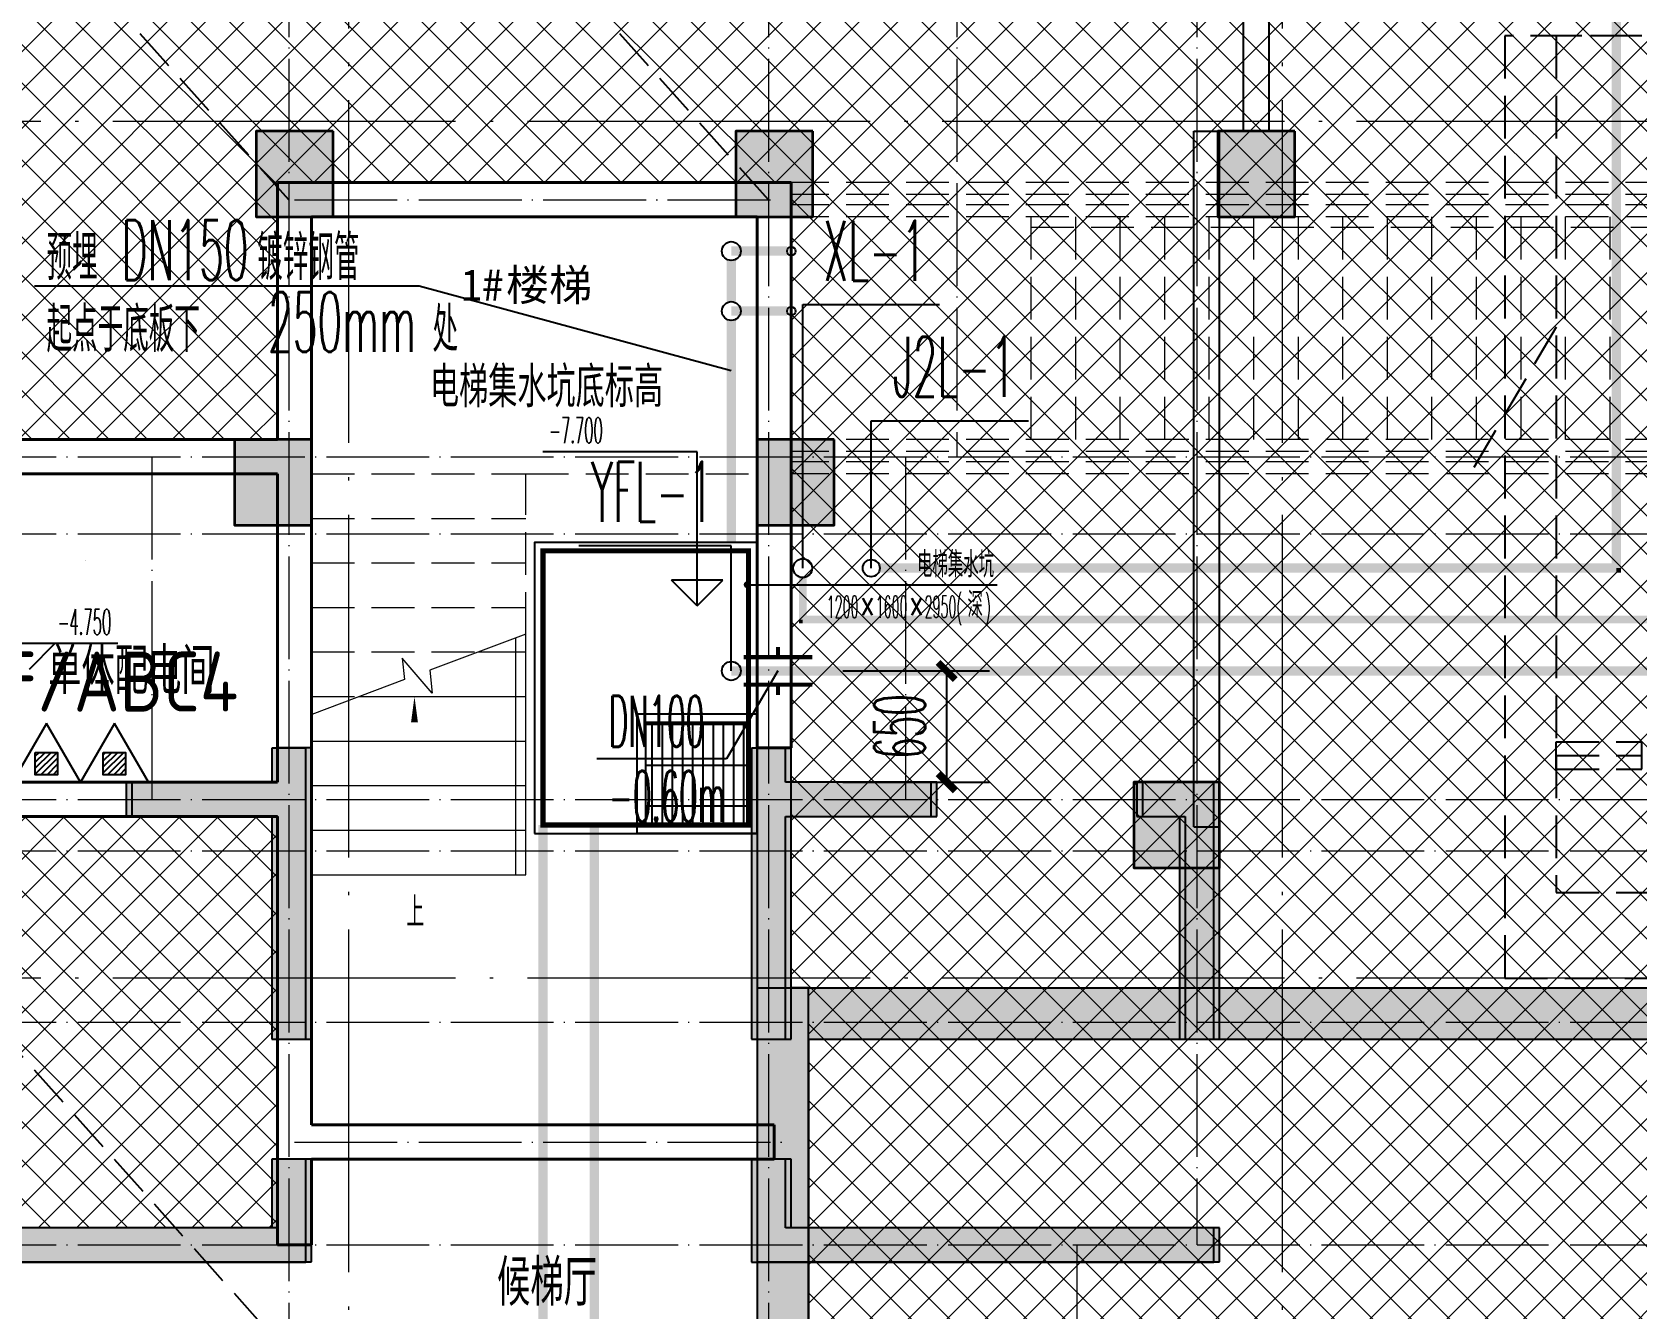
# Model space of a CAD drawing. Extents: x 27938 to 650306, y -92720 to 1524912.
# Drawn here: x 282918 to 292286, y 747656 to 755108 of the extents above; entities that cross this region are included whole.
import ezdxf
from ezdxf.enums import TextEntityAlignment as Align

# ---------------------------------------------------------------- set-up
doc = ezdxf.new("R2010")
doc.units = 0
doc.header["$LTSCALE"] = 1000
doc.header["$MEASUREMENT"] = 0
for name, pattern in [('#P_--_20B1_001_t3$0$DASH', [0.35, 0.25, -0.1]), ('__DASH', [0.35, 0.25, -0.1]), ('DASH', [0.35, 0.25, -0.1]), ('DOTE', [2.4200000000000004, 2, -0.2, 0.02, -0.2])]:
    doc.linetypes.add(name, pattern=pattern)
for name, color, linetype in [('COLUMN', 9, 'Continuous'), ('DIM_ELEV', 3, 'Continuous'), ('DIM_LEAD', 3, 'Continuous'), ('DIM_SYMB', 3, 'Continuous'), ('DIM_不分区消火栓', 3, 'Continuous'), ('DIM_压力废', 3, 'Continuous'), ('DIM_废水', 3, 'Continuous'), ('DIM_给水', 3, 'Continuous'), ('EQUIP_污水', 7, 'Continuous'), ('EQUIP_灭火器', 7, 'Continuous'), ('HS-A-停车位（标准）', 9, 'Continuous'), ('HS-A-墙-砖', 2, 'Continuous'), ('HS-A-墙-砼', 41, 'Continuous'), ('PIPE-不分区消火栓', 1, 'X'), ('PIPE-压力废', 31, 'YF'), ('PIPE-废水', 31, 'F'), ('PIPE-给水中', 72, 'J2'), ('PUB_TEXT', 4, 'Continuous'), ('TEXT_灭火器', 7, 'Continuous'), ('TWT_DIM', 3, 'Continuous'), ('TWT_LEAD', 3, 'Continuous'), ('VALVE_污水', 7, 'Continuous'), ('VPIPE-不分区消火栓', 1, 'X'), ('VPIPE-压力废', 31, 'YF'), ('VPIPE-废水', 31, 'Continuous'), ('VPIPE-给水中', 72, 'J2'), ('人防集水坑', 11, 'Continuous'), ('建-墙-填充', 8, 'Continuous'), ('排水', 155, 'Continuous')]:
    doc.layers.add(name, color=color, linetype=linetype)
for name, color, linetype, lineweight in [('DOTE', 19, 'DOTE', 9), ('PUB_HATCH', 8, 'Continuous', 9), ('STAIR', 2, 'Continuous', 18), ('WALL', 9, 'Continuous', 40), ('填充', 251, 'Continuous', 5), ('砼柱', 2, 'Continuous', 35)]:
    doc.layers.add(name, color=color, linetype=linetype, lineweight=lineweight)
doc.styles.add('_TCH_DIM', font='SIMPLEX.shx', dxfattribs={"width": 0.6, "oblique": 10, "bigfont": 'hztxt.shx'})
doc.styles.add('_TCH_DIM_T3', font='SIMPLEX.shx', dxfattribs={"width": 0.4941176470588236, "bigfont": 'GBCBIG.shx'})
doc.styles.add('_TEL_DIM', font='SIMPLEX', dxfattribs={"width": 0.8, "height": 3.5, "bigfont": 'HZTXT'})
doc.styles.add('_TWT_SERIAL', font='simplex.shx', dxfattribs={"width": 0.6, "oblique": 10, "height": 3, "bigfont": 'aadri.shx'})
doc.styles.get("Standard").update_dxf_attribs({"font": 'gbenor.shx', "bigfont": 'gbcbig.shx'})
doc.styles.add('黑体', font='simhei.ttf')
doc.linetypes.add('F', pattern='A,3,-0.2,["F",Standard,S=0.25,R=0,X=-0.1,Y=-0.115],-0.2', length=3.4)
doc.linetypes.add('J2', pattern='A,3,-0.2,["J2",Standard,S=0.25,R=0,X=-0.1,Y=-0.115],-0.35', length=3.55)
doc.linetypes.add('X', pattern='A,3,-0.2,["X",Standard,S=0.25,R=0,X=-0.1,Y=-0.115],-0.25', length=3.45)
doc.linetypes.add('YF', pattern='A,3,-0.2,["YF",Standard,S=0.25,R=0,X=-0.1,Y=-0.115],-0.35', length=3.55)
doc.dimstyles.new('_TWT_ARCH&&100', dxfattribs={"dimtxt": 297.5, "dimasz": 100, "dimexe": 250, "dimexo": 300, "dimgap": 126.25, "dimtad": 1, "dimdec": 0, "dimzin": 0, "dimdsep": 46, "dimtxsty": '_TCH_DIM_T3', "dimblk": 'ARCHTICK', "dimcen": 0.09, "dimclrt": 7, "dimazin": 2, "dimtfac": 1, "dimtdec": 0, "dimtix": 1, "dimtmove": 2, "dimatfit": 3, "dimfxl": 1, "dimtolj": 1, "dimtzin": 0, "dimarcsym": 0})

# ---------------------------------------------------------------- blocks, each defined once
blk = doc.blocks.new('GDRDADWDAD')
at = {"layer": 'DOTE', "linetype": 'DOTE', "ltscale": 0.3}
for p, q in [((284416.578704452, 690157.171784628), (284416.5787044524, 679557.171776904)), ((287216.5787004906, 690157.171784628), (287216.5787004903, 679557.171776904)), ((288316.57987516, 690157.1717846281), (288316.5798751601, 685657.171784628)), ((289716.5787024725, 690157.171784628), (289716.5787024723, 681057.1717767008)), ((270116.5787024704, 685657.171784628), (328916.5787024746, 685657.171784628)), ((283616.5787044597, 685657.171784628), (283616.5787044599, 683657.171784628)), ((288016.578700482, 685657.171784628), (288016.5787004819, 683657.171784628)), ((270116.5787024704, 685207.171784628), (328916.5787024746, 685207.171784628)), ((270116.5787024704, 683657.171784628), (328916.5787024746, 683657.171784628)), ((270116.5787024704, 683357.171784628), (328916.5787024746, 683357.171784628)), ((270116.5787024705, 682357.171776904), (328916.5787024746, 682357.1717769038)), ((270116.5787024705, 681057.1717767005), (328916.5787024746, 681057.1717767011)), ((289016.5787024716, 681057.1717767005), (289016.5787024713, 671157.1717769038))]:
    blk.add_line(p, q, dxfattribs=at)
blk = doc.blocks.new('gdfgdgdgr')
at = {"layer": 'PUB_HATCH'}
for points in [[(488627.4843672633, 530413.8533123683), (489477.4843854004, 530413.8533124247), (489477.4843853971, 529113.8548433643), (489677.4843850877, 529113.8548433643), (489677.4843853366, 530813.854846489), (489477.4843856807, 530813.854846489), (489477.484386084, 530613.8533124247), (488627.4843672632, 530613.8533123472)], [(493327.4844093618, 530413.8533123683), (493327.4844093619, 530613.8533123472), (492477.4843905412, 530613.8533124247), (492477.4843909444, 530813.854846489), (492277.4843912885, 530813.854846489), (492277.4843915366, 529113.8025283008), (492477.4843912121, 529113.8025283007), (492477.4843912247, 530413.8533124247)], [(494527.4844093371, 530413.8544436865), (494777.5807615126, 530413.853921341), (494777.5821121555, 529113.8539213064), (494977.5821310586, 529113.8539213064), (494977.5807615126, 530613.853921341), (494527.4844093371, 530613.8544436865)], [(489677.3880154645, 527813.8539175214), (489677.3880154697, 528413.8545834351), (489477.3880154855, 528413.8545834351), (489477.3880154645, 528013.8539175214), (486977.390291731, 528013.8539224754), (486977.390291731, 527813.8539224755)], [(492277.5807611606, 527813.8539175214), (494977.5784848941, 527813.8539224755), (494977.5784848941, 528013.8539224754), (492477.5807611606, 528013.8539175214), (492477.5807611956, 528413.8545834351), (492277.5807611639, 528413.8545834351)]]:
    blk.add_hatch(color=256, dxfattribs=at).paths.add_polyline_path(points)
at = {"layer": 'COLUMN', "color": 8}
for p, q in [((489677.4843853366, 530813.854846489), (489477.4843856807, 530813.854846489)), ((489477.4843856807, 530813.854846489), (489477.484386084, 530613.8533124247)), ((489677.4843850877, 529113.8548433643), (489677.4843853366, 530813.854846489)), ((492477.4843909444, 530813.854846489), (492277.4843912885, 530813.854846489)), ((492277.4843912885, 530813.854846489), (492277.4843915366, 529113.8025283008)), ((492477.4843905412, 530613.8533124247), (492477.4843909444, 530813.854846489)), ((489477.484386084, 530613.8533124247), (488627.4843672632, 530613.8533123472)), ((488627.4843672632, 530613.8533123472), (488627.4843672633, 530413.8533123683)), ((493327.4844093619, 530613.8533123472), (492477.4843905412, 530613.8533124247)), ((493327.4844093618, 530413.8533123683), (493327.4844093619, 530613.8533123472)), ((494977.5807615126, 530613.853921341), (494527.4844093371, 530613.8544436865)), ((494527.4844093371, 530613.8544436865), (494527.4844093371, 530413.8544436865)), ((494977.5821310586, 529113.8539213064), (494977.5807615126, 530613.853921341)), ((488627.4843672633, 530413.8533123683), (489477.4843854004, 530413.8533124247)), ((489477.4843854004, 530413.8533124247), (489477.4843853971, 529113.8548433643)), ((492477.4843912121, 529113.8025283007), (492477.4843912247, 530413.8533124247)), ((492477.4843912247, 530413.8533124247), (493327.4844093618, 530413.8533123683)), ((494527.4844093371, 530413.8544436865), (494777.5807615126, 530413.853921341)), ((494777.5807615126, 530413.853921341), (494777.5821121555, 529113.8539213064)), ((489477.4843853971, 529113.8548433643), (489677.4843850877, 529113.8548433643)), ((492277.4843915366, 529113.8025283008), (492477.4843912121, 529113.8025283007)), ((494777.5821121555, 529113.8539213064), (494977.5821310586, 529113.8539213064)), ((489677.3880154697, 528413.8545834351), (489477.3880154855, 528413.8545834351)), ((489477.3880154855, 528413.8545834351), (489477.3880154645, 528013.8539175214)), ((489677.3880154645, 527813.8539175214), (489677.3880154697, 528413.8545834351)), ((492477.5807611956, 528413.8545834351), (492277.5807611639, 528413.8545834351)), ((492277.5807611639, 528413.8545834351), (492277.5807611606, 527813.8539175214)), ((492477.5807611606, 528013.8539175214), (492477.5807611956, 528413.8545834351)), ((489477.3880154645, 528013.8539175214), (486977.390291731, 528013.8539224754)), ((494977.5784848941, 528013.8539224754), (492477.5807611606, 528013.8539175214)), ((494977.5784848941, 527813.8539224755), (494977.5784848941, 528013.8539224754)), ((486977.390291731, 527813.8539224755), (489677.3880154645, 527813.8539175214)), ((492277.5807611606, 527813.8539175214), (494977.5784848941, 527813.8539224755))]:
    blk.add_line(p, q, dxfattribs=at)
blk = doc.blocks.new('A$C47B31F67')
at = {"layer": '填充'}
h = blk.add_hatch(dxfattribs=at)
h.set_pattern_fill('ANSI37', color=8, scale=100, style=0)
h.set_pattern_definition([(45, (0, 0), (-112.2532015133644, 112.2532015133644), []), (135, (0, 0), (-112.2532015133644, -112.2532015133644), [])])
h.paths.add_polyline_path([(127448.2005256604, -31359.54774267517), (127448.2075054992, -32859.55215584196), (129998.1362230663, -32859.55215584196), (129998.1356659547, -35059.54457141843), (129998.1362055673, -35059.54780370137), (129998.1356834537, -36059.54590019223), (133248.1033287005, -36059.54964311537), (133248.1033295641, -40759.54285403399), (127398.0405730036, -40759.542852871), (127398.0401762415, -41359.54404004314), (124497.8451572171, -41359.54404003278), (124497.8428679539, -39259.48019998253), (124447.9418712604, -39259.61569144984), (124447.9441604386, -36059.60594031157), (124447.9753544088, -36059.49161360343), (124447.9684082041, -31359.5510817446)], flags=16)
h.paths.add_polyline_path([(97047.75261009095, -31359.54817754065), (97047.74563025218, -32859.55259070743), (94547.75179653015, -32859.55259070743), (94547.75235364182, -35059.54500628391), (97047.75192082467, -35059.55052108516), (97047.7524429381, -37459.54661643342), (91247.84980705075, -37459.54807683825), (91247.8498061873, -40759.54328889947), (97097.9125627478, -40759.54328773648), (97097.91295950991, -41359.54447490862), (99998.10797853427, -41359.54447489826), (99998.11026779743, -39259.48063484801), (100148.1117771007, -39259.61612630996), (100148.1094879226, -36059.60637517169), (100047.7551747995, -36059.49204279843), (100047.7621210042, -31359.55151093961)], flags=16)
h.paths.add_polyline_path([(82847.75326838973, -28459.54733952135), (141647.7532683939, -28459.54733952135), (141647.7532683939, -47459.54734724923), (82847.75326838973, -47459.54734724923)])
at = {"layer": '填充', "color": 8}
blk.add_lwpolyline([(97047.75261009095, -31359.54817754065), (97047.74563025218, -32859.55259070743), (94547.75179653015, -32859.55259070743), (94547.75235364182, -35059.54500628391), (97047.75192082467, -35059.55052108516), (97047.7524429381, -37459.54661643342), (91247.84980705075, -37459.54807683825), (91247.8498061873, -40759.54328889947), (97097.9125627478, -40759.54328773648), (97097.91295950991, -41359.54447490862), (99998.10797853427, -41359.54447489826), (99998.11026779743, -39259.48063484801), (100148.1117771007, -39259.61612630996), (100148.1094879226, -36059.60637517169), (100047.7551747995, -36059.49204279843), (100047.7621210042, -31359.55151093961)], close=True, dxfattribs=at)
blk = doc.blocks.new('A$C25A378E3')
at = {"layer": 'HS-A-停车位（标准）', "linetype": 'DASH'}
for p, q in [((299.9288666398497, 4280.200665866025), (299.9276344913524, 4120.200664976728)), ((299.9288666398497, 4280.200665866025), (799.9285807174165, 4280.00894703425)), ((799.9285807174165, 4280.00894703425), (799.9273485837039, 4120.008946264163)), ((1699.929113851395, 4280.193678615266), (1699.927881702897, 4120.19367778569)), ((1699.929113851395, 4280.193678615266), (2199.928827928961, 4280.001959843212)), ((2199.928827928961, 4280.001959843212), (2199.927595795365, 4120.001958953799)), ((299.9282505712472, 4200.200665451237), (799.9279646449722, 4200.00894667895)), ((1699.928497782676, 4200.193678200361), (2199.928211856517, 4200.001959428308)), ((299.9276344913524, 4120.200664976728), (799.9273485837039, 4120.008946264163)), ((1699.927881702897, 4120.19367778569), (2199.927595795365, 4120.001958953799)), ((300.0205537431175, 1700.046125917463), (-199.9740653929766, 2550.049336581258)), ((2200.020893819514, 1700.035927985562), (2700.026429273654, 2550.032717227354))]:
    blk.add_line(p, q, dxfattribs=at)
for points in [[(1.164153218269348e-10, 5499.999999999884), (2499.999999842257, 5499.971898506512), (2499.938176556607, -0.02810114610474557), (-0.06182328553404659, 3.472669050097466e-07)], [(299.9943796824664, 4999.996627852321), (2199.994379562442, 4999.975270717288), (2199.938176575466, -0.02472896687686443), (299.9381766954903, -0.003371831844560802)]]:
    blk.add_lwpolyline(points, close=True, dxfattribs=at)
blk = doc.blocks.new('FSFSFASFSFESFSEF')
at = {"layer": '人防集水坑'}
for points in [[(285866.5787021637, 762315.533522903), (285866.5787021536, 762330.5335229016), (285851.5787021446, 762330.533522903)], [(285866.5787021637, 762315.533522903), (285851.5787021532, 762315.5335229019), (285851.5787021446, 762330.533522903)], [(287066.5787021446, 762315.5335229032), (287066.5787021536, 762330.5335229018), (287081.5787021446, 762330.5335229032)], [(287066.5787021446, 762315.5335229032), (287081.5787021536, 762315.5335229018), (287081.5787021446, 762330.5335229032)], [(285866.5787021637, 760715.5335228983), (285866.5787021536, 760700.5335229018), (285851.5787021446, 760700.5335228983)], [(285866.5787021637, 760715.5335228983), (285851.5787021532, 760715.5335229019), (285851.5787021446, 760700.5335228983)], [(287066.5787021446, 760715.5335228983), (287081.5787021536, 760715.5335229018), (287081.5787021446, 760700.5335228983)], [(287066.5787021446, 760715.5335228983), (287066.5787021536, 760700.5335229018), (287081.5787021446, 760700.5335228983)]]:
    blk.add_hatch(color=8, dxfattribs=at).paths.add_polyline_path(points)
at = {"layer": '人防集水坑', "ltscale": 0.8}
h = blk.add_hatch(dxfattribs=at)
h.set_pattern_fill('GRATE', color=8, scale=75, style=0)
h.set_pattern_definition([(270, (-806039.3574039747, 23438904.07928268), (59.53125, -1.822618869043522e-14), []), (360, (-806039.3574039747, 23438904.07928268), (8.748522416193854e-14, 238.125), [])])
h.paths.add_polyline_path([(286466.5787021541, 761315.5335229017), (287066.5787021541, 761315.5335229017), (287066.5787021541, 760715.5335229017), (286466.5787021541, 760715.5335229017)])
at = {"layer": '人防集水坑', "color": 8, "ltscale": 0.5, "const_width": 30}
for points in [[(285866.5787021536, 762315.5335229016), (287066.5787021536, 762315.5335229018)], [(285866.5787021532, 760715.5335229019), (285866.5787021532, 762315.5335229019)], [(287066.5787021536, 760715.5335229018), (287066.5787021536, 762315.5335229018)], [(285866.5787021536, 760715.5335229018), (287066.5787021536, 760715.5335229018)]]:
    blk.add_lwpolyline(points, dxfattribs=at)
at = {"layer": '人防集水坑', "color": 8}
for points in [[(287116.5787021541, 760665.5335229017), (286416.5787021541, 760665.5335229017), (286416.5787021541, 761365.5335229017), (287116.5787021541, 761365.5335229017)], [(287066.5787021541, 760715.5335229017), (286466.5787021541, 760715.5335229017), (286466.5787021541, 761315.5335229017), (287066.5787021541, 761315.5335229017)]]:
    blk.add_lwpolyline(points, close=True, dxfattribs=at)
at = {"layer": '排水', "color": 8}
blk.add_lwpolyline([(285816.5787021536, 760665.5335229018), (287116.5787021536, 760665.5335229018), (287116.5787021534, 762365.5335229018), (285816.5787021534, 762365.5335229018)], close=True, dxfattribs=at)
blk = doc.blocks.new('DFBFBFBGF')
at = {"layer": 'STAIR', "color": 246, "linetype": '#P_--_20B1_001_t3$0$DASH'}
for p, q in [((293136.325158803, 754230.1456084143), (287316.5787030022, 754230.1456084143)), ((293136.3251588031, 754160.1456084616), (287316.5787030022, 754160.1456084708)), ((293136.3251588018, 754030.1456084143), (293136.325158803, 754230.1456084143)), ((293136.3251588029, 754100.1456084616), (287316.5787030022, 754100.1456084704)), ((293136.3251588018, 754030.1456084143), (287316.5787030022, 754030.1456084145)), ((293136.325158803, 754030.1456084299), (288716.325158803, 754030.1456084299)), ((288716.325158803, 752730.1456084299), (288716.325158803, 754030.1456084299)), ((288716.325158803, 753970.1456084145), (293136.3251588018, 753970.1456083918)), ((288976.325158803, 752730.1456084299), (288976.325158803, 754030.1456084299)), ((289236.325158803, 752730.1456084299), (289236.325158803, 754030.1456084299)), ((289496.325158803, 752730.1456084299), (289496.325158803, 754030.1456084299)), ((289756.325158803, 752730.1456084299), (289756.325158803, 754030.1456084299)), ((290016.325158803, 752730.1456084299), (290016.325158803, 754030.1456084299)), ((290276.325158803, 752730.1456084299), (290276.325158803, 754030.1456084299)), ((290536.325158803, 752730.1456084299), (290536.325158803, 754030.1456084299)), ((290796.325158803, 752730.1456084299), (290796.325158803, 754030.1456084299)), ((291056.325158803, 752730.1456084299), (291056.325158803, 754030.1456084299)), ((291316.325158803, 752730.1456084299), (291316.325158803, 754030.1456084299)), ((291576.325158803, 752730.1456084299), (291576.325158803, 754030.1456084299)), ((291836.325158803, 752730.1456084299), (291836.325158803, 754030.1456084299)), ((292096.325158803, 752730.1456084299), (292096.325158803, 754030.1456084299)), ((292356.325158803, 752730.1456084299), (292356.325158803, 754030.1456084299)), ((292616.325158803, 752730.1456084299), (292616.325158803, 754030.1456084299)), ((292876.325158803, 752730.1456084299), (292876.325158803, 754030.1456084299)), ((293136.325158803, 752730.1456084299), (293136.325158803, 754030.1456084299)), ((293136.325158803, 752730.1456083826), (287316.5787030022, 752730.1456085002)), ((293136.3251588031, 752660.1456084299), (287316.5787030022, 752660.1456085349)), ((293136.325158803, 752730.1456084299), (288716.325158803, 752730.1456084299)), ((293136.3251588018, 752530.1456083826), (293136.325158803, 752730.1456083826)), ((293136.3251588029, 752600.1456084299), (287316.5787030022, 752600.1456085352)), ((293136.3251588018, 752530.1456083826), (287316.5787030022, 752530.1456085071))]:
    blk.add_line(p, q, dxfattribs=at)
blk.add_lwpolyline([(293136.325158803, 754230.1456084143), (294636.325158803, 754230.1456084143), (294636.325158803, 752530.1456083859), (293136.325158803, 752530.1456083859)], close=True, dxfattribs=at)
blk = doc.blocks.new('_ArchTick')
at = {"color": 0, "linetype": 'ByBlock', "const_width": 0.4}
blk.add_lwpolyline([(-0.5, -0.5), (0.5, 0.5)], dxfattribs=at)
blk = doc.blocks.new('*D181')
at = {"layer": 'Defpoints', "color": 0}
for p in [(287349.8155783516, 751379.8994485638), (288257.2010541802, 751379.8994485638), (287349.8155783516, 750729.8994486561)]:
    blk.add_point(p, dxfattribs=at)
at = {"layer": 'TWT_DIM', "color": 0, "lineweight": -2}
for p, q in [((287649.8155783516, 751379.8994485638), (288507.2010541802, 751379.8994485638)), ((288257.2010541802, 750729.8994486561), (288257.2010541802, 751379.8994485638)), ((287649.8155783516, 750729.8994486561), (288507.2010541802, 750729.8994486561))]:
    blk.add_line(p, q, dxfattribs=at)
at = {"layer": 'TWT_DIM', "color": 0, "lineweight": -2, "xscale": 100, "yscale": 100, "zscale": 100}
for p, rotation in [((288257.2010541802, 751379.8994485638), 90), ((288257.2010541802, 750729.8994486561), 270)]:
    blk.add_blockref('_ArchTick', p, dxfattribs=dict(at, rotation=rotation))
at = {"layer": 'TWT_DIM', "color": 7, "insert": (287982.2010541801, 751054.8994486101), "char_height": 297.5, "attachment_point": 5, "rotation": 90, "style": '_TCH_DIM_T3'}
blk.add_mtext('\\A1;650', dxfattribs=at)
blk = doc.blocks.new('$TwtSys$00000147')
blk.add_circle((0, 0, 1e-08), 25)
blk = doc.blocks.new('$TwtSys$00000546')
h = blk.add_hatch()
h.set_pattern_fill('ANSI31', color=1, scale=200, style=0)
h.set_pattern_definition([(45, (-38543.80223862439, -6670.830405693208), (-17.67766952966369, 17.67766952966369), [])])
h.paths.add_polyline_path([(-64.92232553117356, 173.7449990885525), (64.922325531159, 173.7449990885525), (64.922325531159, 43.90034802621994), (-64.92232553117356, 43.90034802621994)])
at = {"color": 1}
for points in [[(0, 343.6163707387423), (-198.3870041439732, 0), (198.3870041439732, 0)], [(-64.92232553117356, 173.7449990885525), (64.922325531159, 173.7449990885525), (64.922325531159, 43.90034802621994), (-64.92232553117356, 43.90034802621994)]]:
    blk.add_lwpolyline(points, close=True, dxfattribs=at)
blk = doc.blocks.new('$VALVE$00000553')
at = {"const_width": 30}
for points in [[(0, 100), (0, 175)], [(0, 100), (-250, 100), (-250, 100)], [(0, 100), (250, 100), (250, 100)], [(-250, -100), (-250, -100), (0, -100)], [(250, -100), (250, -100), (0, -100)], [(0, -175), (0, -100)]]:
    blk.add_lwpolyline(points, dxfattribs=at)

msp = doc.modelspace()

# ---------------------------------------------------------------- hatches: boundary and pattern name
at = {"layer": 'PIPE-不分区消火栓'}
for points in [[(287416.6094303276, 751679.8994486018), (287394.109430387, 751679.897144021), (287394.1117347684, 751657.3994486058)], [(287416.6094303276, 751679.8994486018), (287416.609430256, 751657.3994486046), (287394.1117347684, 751657.3994486058)]]:
    msp.add_hatch(color=256, dxfattribs=at).paths.add_polyline_path(points)
at = {"layer": 'PIPE-给水中'}
for points in [[(292166.5787024733, 751979.9000597735), (292194.0787024723, 751979.9000597745), (292194.0787024734, 751952.4000597734)], [(292166.5787024733, 751979.9000597735), (292166.5787024723, 751952.4000597745), (292194.0787024734, 751952.4000597734)]]:
    msp.add_hatch(color=256, dxfattribs=at).paths.add_polyline_path(points)
at = {"layer": 'PUB_HATCH'}
for color, points in [(8, [(284675.1644445523, 754530.3134675177), (284225.1644445523, 754530.3134675177), (284225.1644445523, 754030.3134675177), (284675.1644445523, 754030.3134675177)]), (8, [(287475.1644445523, 754530.3134675177), (287025.1644445523, 754530.3134675177), (287025.1644445523, 754030.3134675177), (287475.1644445523, 754030.3134675177)]), (8, [(290289.6911058315, 754530.3134675177), (289839.6911058315, 754530.3134675177), (289839.6911058315, 754030.3134675177), (290289.6911058315, 754030.3134675177)]), (8, [(284550.1644445523, 752730.3134675177), (284100.1644445523, 752730.3134675177), (284100.1644445523, 752230.3134675177), (284550.1644445523, 752230.3134675177)]), (8, [(287600.1644445523, 752730.3134675177), (287150.1644445523, 752730.3134675177), (287150.1644445523, 752230.3134675177), (287600.1644445523, 752230.3134675177)]), (8, [(289850.1644445523, 750730.3134675177), (289350.1644445523, 750730.3134675177), (289350.1644445523, 750230.3134675177), (289850.1644445523, 750230.3134675177)]), (256, [(287450.1692632434, 749230.3120301976), (287150.169263238, 749530.312030198), (287150.1692632379, 746630.3128586719), (287450.1692632434, 746330.3128585744)])]:
    msp.add_hatch(color=color, dxfattribs=at).paths.add_polyline_path(points)
at = {"layer": '建-墙-填充'}
msp.add_hatch(color=256, dxfattribs=at).paths.add_polyline_path([(287150.169263238, 749530.312030198), (287450.1692632434, 749230.3120301976), (305950.2616653572, 749230.3120301976), (306250.2616653519, 749530.3120301979)])

# ---------------------------------------------------------------- linework, layer by layer
at = {"color": 251, "linetype": '__DASH', "true_color": 0x636466}
for p, q in [((284416.5780098201, 754129.899797465), (267093.9473263622, 773483.9352911739)), ((287216.5780086971, 754129.8997974648), (269893.9473252392, 773483.9352911738)), ((287066.7743707282, 744429.9000576574), (269744.1436872703, 763783.9355513663))]:
    msp.add_line(p, q, dxfattribs=at)
at = {"color": 8}
msp.add_lwpolyline([(284349.8112408156, 754230.313061642), (284349.8042609769, 752730.3086484752), (281849.8104272548, 752730.3086484752), (281849.8109843664, 750530.3162328987), (284349.8105515494, 750530.3107180975), (284349.8110736628, 748130.3146227492), (278549.9084377755, 748130.3131623444), (278549.9084369119, 744830.3179502832), (284399.9711934724, 744830.3179514462), (284399.9715902345, 744230.316764274), (287300.1666092589, 744230.3167642844), (287300.168898522, 746330.3806043346), (287450.1704078254, 746330.2451128727), (287450.1681186474, 749530.254864011), (287349.8138055243, 749530.3691963842), (287349.820751729, 754230.309728243)], close=True, dxfattribs=at)
at = {"layer": 'DIM_ELEV', "color": 8}
for p, q in [((286800.7217461113, 752659.4580214762), (285900.4177112408, 752659.4580214762)), ((286800.7217461113, 751759.2909795518), (286800.7217461113, 752659.4580214762)), ((286800.7217461113, 751759.2909795518), (286650.7217461113, 751909.2909795518)), ((286950.7217461113, 751909.2909795518), (286650.7217461113, 751909.2909795518)), ((286800.7217461113, 751759.2909795518), (286950.7217461113, 751909.2909795518)), ((282753.6002094364, 751540.9264440234), (283418.5206819479, 751540.9264440234)), ((282903.6002094364, 751390.9264440234), (283053.6002094364, 751540.9264440234))]:
    msp.add_line(p, q, dxfattribs=at)
at = {"layer": 'DIM_LEAD', "color": 8}
for p, q in [((287092.4088778957, 751883.1256623153), (287779.9897116423, 751883.1256623153)), ((287779.9897116423, 751883.1256623153), (288551.1072517711, 751883.1256623153))]:
    msp.add_line(p, q, dxfattribs=at)
at = {"layer": 'DIM_LEAD', "color": 8, "const_width": 20}
msp.add_lwpolyline([(287082.4088778957, 751883.1256623153, 1), (287102.4088778957, 751883.1256623153, 1)], format="xyb", close=True, dxfattribs=at)
at = {"layer": 'DIM_SYMB', "color": 8}
msp.add_lwpolyline([(285150.1601894862, 750125.4270705755, 0, 0, 0), (285150.1653308091, 751230.3187506525, 0, 40.00000000000001, 0), (285150.1646328236, 751080.3187506541, 0, 0, 0)], format="xyseb", dxfattribs=at)
at = {"layer": 'DIM_不分区消火栓'}
for p, q in [((287416.5787024349, 751979.9000597745), (287416.5787024349, 753517.5649897286)), ((287416.5787024349, 753517.5649897286), (288214.1659792692, 753517.5649897286))]:
    msp.add_line(p, q, dxfattribs=at)
at = {"layer": 'DIM_压力废'}
for p, q in [((286999.8201605298, 752110.8954709428, 2999.99999998), (286110.4167385012, 752110.8954709428, 2999.99999998)), ((286999.8201605298, 751379.8994485638, 2999.99999998), (286999.8201605298, 752110.8954709428, 2999.99999998))]:
    msp.add_line(p, q, dxfattribs=at)
at = {"layer": 'DIM_废水'}
for p, q in [((285177.4555586774, 753626.3689164717), (282932.390896654, 753626.3689164717)), ((286999.8201605381, 753132.1349384461), (285177.4555586774, 753626.3689164717))]:
    msp.add_line(p, q, dxfattribs=at)
at = {"layer": 'DIM_给水'}
for p, q in [((287816.5787047344, 751979.9000597745), (287816.5787047344, 752840.341930415)), ((287816.5787047344, 752840.341930415), (288733.7244683285, 752840.341930415))]:
    msp.add_line(p, q, dxfattribs=at)
at = {"layer": 'DOTE', "color": 5}
for p, q in [((284764.6911058282, 757130.3138996613), (284764.6911058282, 738130.3138919334)), ((290214.6911058282, 757130.3138996613), (290214.6911058282, 738130.3138919334)), ((328949.8118991186, 754586.9000654281), (270149.8118991145, 754586.9000654281)), ((328949.8118991186, 749586.900065428), (270149.8118991145, 749586.900065428))]:
    msp.add_line(p, q, dxfattribs=at)
at = {"layer": 'DOTE', "linetype": 'DOTE', "ltscale": 0.3}
for p, q in [((284449.9731938406, 754130.3124292757), (287249.9731981606, 754130.3124292756)), ((284449.8119010963, 748630.3130812293), (287349.8118978702, 748630.31527971))]:
    msp.add_line(p, q, dxfattribs=at)
at = {"layer": 'HS-A-墙-砖', "color": 8}
for p, q in [((289989.6907206255, 754530.3134600247), (289989.6905258045, 757130.3138996612)), ((290139.6907206255, 754530.3134712642), (290139.690525809, 757130.3138996612)), ((289700.1660949956, 754530.3134675177), (289850.1660949956, 754530.313478114)), ((289700.1663818928, 750469.0083915186), (289700.1660949956, 754530.3134675177)), ((289850.1663818928, 750469.0084021149), (289850.1660949956, 754530.313478114)), ((289989.6907206255, 754530.3134600247), (290139.6907206255, 754530.3134712642)), ((289700.1663818928, 750469.0083915186), (289850.1663818928, 750469.0084021149))]:
    msp.add_line(p, q, dxfattribs=at)
at = {"layer": 'HS-A-墙-砼', "color": 8}
for p, q in [((287150.169263238, 749530.312030198), (287150.1692632379, 746630.3128586719)), ((287150.169263238, 749530.312030198), (306250.2616653519, 749530.3120301979)), ((287450.1692632434, 749230.3120301976), (287450.1692632434, 746330.3128585744)), ((287450.1692632434, 749230.3120301976), (305950.2616653572, 749230.3120301976))]:
    msp.add_line(p, q, dxfattribs=at)
at = {"layer": 'PIPE-不分区消火栓', "const_width": 45}
for points in [[(287416.5843358596, 751924.900060063), (287416.6094302689, 751679.8994486039)], [(292466.5787047344, 751679.8994486046), (287416.609430256, 751679.8994486046)]]:
    msp.add_lwpolyline(points, dxfattribs=at)
at = {"layer": 'PIPE-压力废', "const_width": 55.00000000000001}
msp.add_lwpolyline([(286999.8201605298, 751379.8994485638), (292766.5787024723, 751379.8994485638)], dxfattribs=at)
at = {"layer": 'PIPE-废水', "const_width": 55.00000000000001}
for points in [[(286999.8201605382, 753830.312429303), (287324.8201605591, 753830.3124293032)], [(286999.8201605381, 753535.312429303), (286999.8201605381, 753775.312429303)], [(286999.8201605381, 753480.312429303), (287324.820160559, 753480.3124293032)], [(286999.8201605381, 752130.3167720608), (286999.8201605381, 753425.312429303)], [(285900.1677535731, 746430.3167642896), (285900.1677535731, 750480.3167720608)], [(286200.1677535731, 746430.3167642896), (286200.1677535731, 750480.3167720608)]]:
    msp.add_lwpolyline(points, dxfattribs=at)
at = {"layer": 'PIPE-给水中', "const_width": 55.00000000000001}
for points in [[(292166.5787024723, 751979.9000597745), (292166.5787024723, 755260.5140040137)], [(292166.5787024723, 751979.9000597745), (287866.5787047344, 751979.9000597745)]]:
    msp.add_lwpolyline(points, dxfattribs=at)
at = {"layer": 'PUB_HATCH', "color": 8}
for points in [[(284675.1644445523, 754530.3134675177), (284225.1644445523, 754530.3134675177), (284225.1644445523, 754030.3134675177), (284675.1644445523, 754030.3134675177)], [(287475.1644445523, 754530.3134675177), (287025.1644445523, 754530.3134675177), (287025.1644445523, 754030.3134675177), (287475.1644445523, 754030.3134675177)], [(290289.6911058315, 754530.3134675177), (289839.6911058315, 754530.3134675177), (289839.6911058315, 754030.3134675177), (290289.6911058315, 754030.3134675177)], [(284550.1644445523, 752730.3134675177), (284100.1644445523, 752730.3134675177), (284100.1644445523, 752230.3134675177), (284550.1644445523, 752230.3134675177)], [(287600.1644445523, 752730.3134675177), (287150.1644445523, 752730.3134675177), (287150.1644445523, 752230.3134675177), (287600.1644445523, 752230.3134675177)], [(289850.1644445523, 750730.3134675177), (289350.1644445523, 750730.3134675177), (289350.1644445523, 750230.3134675177), (289850.1644445523, 750230.3134675177)]]:
    msp.add_lwpolyline(points, close=True, dxfattribs=at)
at = {"layer": 'STAIR', "color": 8, "linetype": '#P_--_20B1_001_t3$0$DASH'}
for p, q in [((284550.1604915255, 750190.3215425911), (284550.1713800419, 752530.3215425657)), ((284550.1713800419, 752530.3215425657), (285800.1713800284, 752530.3157260505)), ((285800.160491512, 750190.3157260759), (285800.1713800284, 752530.3157260505)), ((285800.1713800284, 752530.3157260505), (287150.1677540136, 752530.3157255774)), ((284550.1701702068, 752270.3215425685), (285800.1701701932, 752270.3157260533)), ((284550.1689603716, 752010.3215425713), (285800.1689603581, 752010.3157260561)), ((284550.1677505365, 751750.3215425742), (285800.167750523, 751750.315726059)), ((284550.1665407013, 751490.321542577), (285800.1665406878, 751490.3157260618)), ((284550.1653308661, 751230.3215425798), (285800.1653308526, 751230.3157260646)), ((284550.1641210309, 750970.3215425826), (285800.1641210174, 750970.3157260674)), ((284550.1629111958, 750710.3215425855), (285800.1629111823, 750710.3157260703)), ((284550.1617013607, 750450.3215425883), (285800.1617013472, 750450.3157260731)), ((284550.1604915255, 750190.3215425911), (285800.160491512, 750190.3157260759))]:
    msp.add_line(p, q, dxfattribs=at)
at = {"layer": 'STAIR', "color": 8}
for p, q in [((285800.1670246211, 751594.3154934001), (285240.6107029252, 751384.8205752744)), ((285800.1604915115, 750190.3154934153), (285800.1670246198, 751594.3154933663)), ((285253.6099975334, 751250.4478907165), (285078.8348015753, 751454.898064292)), ((285078.8348015753, 751454.898064292), (285091.0317653932, 751328.8190146488)), ((285522.3887630201, 751490.3167859716), (285800.166540687, 751490.3154934013)), ((285091.0317653932, 751328.8190146488), (284550.1648469314, 751126.3213099203)), ((285240.6107029252, 751384.8205752744), (285253.6099975334, 751250.4478907165)), ((284827.9431086585, 751230.3200173471), (285800.165330852, 751230.315493404)), ((284550.160491525, 750190.3213099303), (284550.1648469301, 751126.3213098954)), ((284550.1641210304, 750970.3213099218), (285800.1641210169, 750970.3154934068)), ((284550.1629111952, 750710.3213099247), (285800.1629111817, 750710.3154934098)), ((284550.1617013601, 750450.3213099275), (285800.1617013466, 750450.3154934125)), ((284550.160491525, 750190.3213099303), (285800.1604915115, 750190.3154934153))]:
    msp.add_line(p, q, dxfattribs=at)
msp.add_lwpolyline([(285740.1669128119, 751571.851769866), (285740.1590854687, 750190.3161800146)], dxfattribs=at)
at = {"layer": 'TWT_LEAD'}
for p, q in [((287271.9046241525, 751379.8994485638), (286970.702618574, 750867.0732196311)), ((286970.702618574, 750867.0732196311), (286215.1610538505, 750867.0732196311))]:
    msp.add_line(p, q, dxfattribs=at)
at = {"layer": 'VPIPE-不分区消火栓'}
msp.add_circle((287416.5787024349, 751979.9000597745), 55, dxfattribs=at)
at = {"layer": 'VPIPE-压力废'}
msp.add_circle((286999.8201605298, 751379.8994485638), 55, dxfattribs=at)
at = {"layer": 'VPIPE-废水'}
for centre in [(286999.8201605382, 753830.312429303), (286999.8201605384, 753480.312429303)]:
    msp.add_circle(centre, 55, dxfattribs=at)
at = {"layer": 'VPIPE-给水中'}
msp.add_circle((287816.5787047344, 751979.9000597745), 50, dxfattribs=at)
at = {"layer": 'WALL', "color": 8}
for p, q in [((284349.9731937161, 754230.3124292659), (287349.9701893505, 754230.3124292848)), ((284349.9731957613, 752730.3134754584), (284349.9731937161, 754230.3124292659)), ((287349.9701893505, 754230.3124292848), (287350.0695755718, 750930.3174045433)), ((284549.9731939936, 754030.3124292815), (287149.976212677, 754030.312429298)), ((284549.9731959026, 752630.3134755854), (284549.9731939936, 754030.3124292815)), ((287149.976212677, 754030.312429298), (287150.0695756625, 750930.311381127)), ((281849.9732323181, 752730.3134755492), (284349.9731957613, 752730.3134754584)), ((284549.9731979473, 750630.3134755513), (284549.9731959026, 752630.3134755513)), ((282049.9732309479, 752530.3134755391), (284349.9731960061, 752530.3134754556)), ((284349.9731978464, 750730.313475454), (284349.9731960061, 752530.3134754556)), ((287350.0695755718, 750930.3174045433), (287150.0695756625, 750930.311381127)), ((282049.9732186303, 750730.3134755375), (284349.9731978464, 750730.313475454)), ((284549.9731998891, 748730.316032), (284549.9731979473, 750630.3134755513)), ((281849.9732172632, 750530.3134755419), (284349.9731980488, 750530.3134754512)), ((284349.9731999923, 748630.3159535262), (284349.9731980488, 750530.3134754512)), ((287249.9077200858, 748730.3181521094), (284549.9731998891, 748730.316032)), ((287249.9078771347, 748530.3181521094), (287249.9077200858, 748730.3181521094)), ((284349.9732006058, 748030.3126570059), (284349.9731999923, 748630.3159535262)), ((287249.9078771347, 748530.3181521094), (284549.9732000863, 748530.3160320016)), ((284549.9732006058, 748030.3126572103), (284549.9732000863, 748530.3160320016)), ((284349.9732006058, 748030.3126570059), (284549.9732006058, 748030.3126572103))]:
    msp.add_line(p, q, dxfattribs=at)
at = {"layer": '砼柱', "color": 8, "lineweight": 35}
for points in [[(284675.1644445523, 754530.3134675177), (284225.1644445523, 754530.3134675177), (284225.1644445523, 754030.3134675177), (284675.1644445523, 754030.3134675177)], [(287475.1644445523, 754530.3134675177), (287025.1644445523, 754530.3134675177), (287025.1644445523, 754030.3134675177), (287475.1644445523, 754030.3134675177)], [(290289.6911058315, 754530.3134675177), (289839.6911058315, 754530.3134675177), (289839.6911058315, 754030.3134675177), (290289.6911058315, 754030.3134675177)], [(284550.1644445523, 752730.3134675177), (284100.1644445523, 752730.3134675177), (284100.1644445523, 752230.3134675177), (284550.1644445523, 752230.3134675177)], [(287600.1644445523, 752730.3134675177), (287150.1644445523, 752730.3134675177), (287150.1644445523, 752230.3134675177), (287600.1644445523, 752230.3134675177)], [(289850.1644445523, 750730.3134675177), (289350.1644445523, 750730.3134675177), (289350.1644445523, 750230.3134675177), (289850.1644445523, 750230.3134675177)]]:
    msp.add_lwpolyline(points, close=True, dxfattribs=at)

# ---------------------------------------------------------------- block references
for name, p in [('GDRDADWDAD', (0, 66972.72828080016)), ('gdfgdgdgr', (-205160.8093131861, 220116.0461362344))]:
    msp.add_blockref(name, p)
at = {"color": 8}
for name, p in [('A$C47B31F67', (187302.0586307247, 785589.8612391826)), ('DFBFBFBGF', (33.58905141946161, 0.416706632473506)), ('FSFSFASFSFESFSEF', (33.58905141946161, -10235.21675084101)), ('gdfgdgdgr', (-205127.576116542, 220116.4599704676))]:
    msp.add_blockref(name, p, dxfattribs=at)
at = {"layer": 'EQUIP_污水'}
for p in [(287349.9822361834, 753830.3124293032), (287349.9822361836, 753480.3222173546)]:
    msp.add_blockref('$TwtSys$00000147', p, dxfattribs=at)
at = {"layer": 'EQUIP_灭火器'}
for p in [(283001.5862040944, 750730.3134754957), (283398.3602123823, 750730.3134754957)]:
    msp.add_blockref('$TwtSys$00000546', p, dxfattribs=at)
at = {"layer": 'HS-A-停车位（标准）', "color": 8, "linetype": 'DASH', "xscale": -1, "rotation": 179.9993559612105}
msp.add_blockref('A$C25A378E3', (291515.1696300323, 755086.9000659154), dxfattribs=at)
at = {"layer": 'VALVE_污水', "xscale": 0.8, "yscale": 0.8, "zscale": 0.8}
msp.add_blockref('$VALVE$00000553', (287271.9046241525, 751379.8994485638), dxfattribs=at)

# ---------------------------------------------------------------- texts
at = {"color": 7, "style": '_TEL_DIM', "flags": 1}
for text, height, p in [('', 0.009999999999999, (283228.8824280438, 752023.3812085439)), ('2KG贮压悬挂式超细干粉灭火装置', 0.009999999999998998, (283232.582424992, 752023.3812085439))]:
    msp.add_attdef('A', text=text, height=height, dxfattribs=at).set_placement(p, align=Align.MIDDLE_CENTER)
at = {"layer": 'DIM_ELEV', "color": 8, "style": '_TCH_DIM', "width": 0.4235294117647059}
for s, p in [('-7.700', (285935.9664905768, 752709.5080214762)), ('-4.750', (283066.5288197078, 751590.9764440234))]:
    msp.add_text(s, height=148.75, dxfattribs=at).set_placement(p)
at = {"layer": 'DIM_LEAD', "color": 8, "style": '_TCH_DIM'}
for s, height, width, p in [('电梯集水坑', 150, 0.6, (288083.8746911158, 751926.0256623153)), ('1200', 127.5, 0.4235294117647059, (287557.0024040695, 751690.2256623153)), ('×', 150, 0.6, (287752.6304388641, 751690.2256623153)), ('1600', 127.5, 0.4235294117647059, (287842.6304388641, 751690.2256623153)), ('×', 150, 0.6, (288038.2584736586, 751690.2256623153)), ('2950(', 127.5, 0.4235294117647059, (288128.2584736586, 751690.2256623153)), ('深', 150, 0.6, (288378.7366760876, 751690.2256623153)), (')', 127.5, 0.4235294117647059, (288481.0558769651, 751690.2256623153))]:
    msp.add_text(s, height=height, dxfattribs=dict(at, width=width)).set_placement(p)
at = {"layer": 'DIM_SYMB', "color": 8, "style": '_TCH_DIM', "width": 0.6}
msp.add_text('上', height=175, dxfattribs=at).set_placement((285102.3842743019, 749885.3270705763))
at = {"layer": 'DIM_不分区消火栓', "color": 7, "style": '_TWT_SERIAL', "width": 0.48}
msp.add_text('XL-1', height=350, dxfattribs=at).set_placement((287538.4515360213, 753657.5649897286))
at = {"layer": 'DIM_压力废', "color": 7, "style": '_TWT_SERIAL', "width": 0.48}
msp.add_text('YFL-1', height=350, dxfattribs=at).set_placement((286180.4167385012, 752250.8954709428, 2999.99999998))
at = {"layer": 'DIM_废水', "color": 7, "style": '_TWT_SERIAL'}
for s, height, width, p in [('DN150', 350, 0.48, (283440.2492859319, 753661.3689164717)), ('镀锌钢管', 261.8110236220472, 0.6, (284232.2492859319, 753661.3689164717)), ('预埋', 261.8110236220472, 0.6, (283002.390896654, 753661.3689164717)), ('250mm', 350, 0.48, (284295.5158912526, 753241.3689164717)), ('起点于底板下', 261.8110236220472, 0.6, (283002.390896654, 753241.3689164717)), ('处', 261.8110236220472, 0.6, (285255.5158912526, 753241.3689164717))]:
    msp.add_text(s, height=height, dxfattribs=dict(at, width=width)).set_placement(p)
at = {"layer": 'DIM_给水', "color": 7, "style": '_TWT_SERIAL', "width": 0.48}
msp.add_text('J2L-1', height=350, dxfattribs=at).set_placement((287943.8875911041, 752980.341930415))
at = {"layer": 'PUB_TEXT', "color": 8, "style": '黑体'}
for s, p in [('1#', (285420.2150883456, 753540.3843558365)), ('楼梯', (285684.8564385566, 753540.3843558365))]:
    msp.add_text(s, height=184.0084388185654, dxfattribs=at).set_placement(p)
at = {"layer": 'PUB_TEXT', "color": 8}
for s, height, p in [('电梯集水坑底标高', 236.3120567375886, (285240.2266613611, 752919.0001402406)), ('单体配电间', 270.0709219858156, (283011.4709734666, 751244.4819533532)), ('候梯厅', 270.0709219858156, (285631.9502615922, 747674.4661718585))]:
    msp.add_text(s, height=height, dxfattribs=at).set_placement(p)
at = {"layer": 'TEXT_灭火器'}
msp.add_text('MF/ABC4', height=350, dxfattribs=at).set_placement((282441.6398749051, 751142.6531203821))
at = {"layer": 'TWT_LEAD', "color": 7, "style": '_TCH_DIM', "width": 0.4235294117647059}
for s, p in [('DN100', (286285.1610538505, 750937.0732196311)), ('-0.60m', (286285.1610538505, 750499.5732196311))]:
    msp.add_text(s, height=297.5, dxfattribs=at).set_placement(p)

# ---------------------------------------------------------------- dimensions: what is measured, and where the dimension line sits
at = {"layer": 'TWT_DIM'}
dim = msp.add_aligned_dim(p1=(287349.8155783516, 750729.8994486561), p2=(287349.8155783516, 751379.8994485638), distance=-907.3854758286033, dimstyle='_TWT_ARCH&&100', dxfattribs=at)
dim.commit()
dim.dimension.update_dxf_attribs({"geometry": '*D181', "text_midpoint": (287982.2010541801, 751054.8994486101)})

doc.saveas('drawing.dxf')
